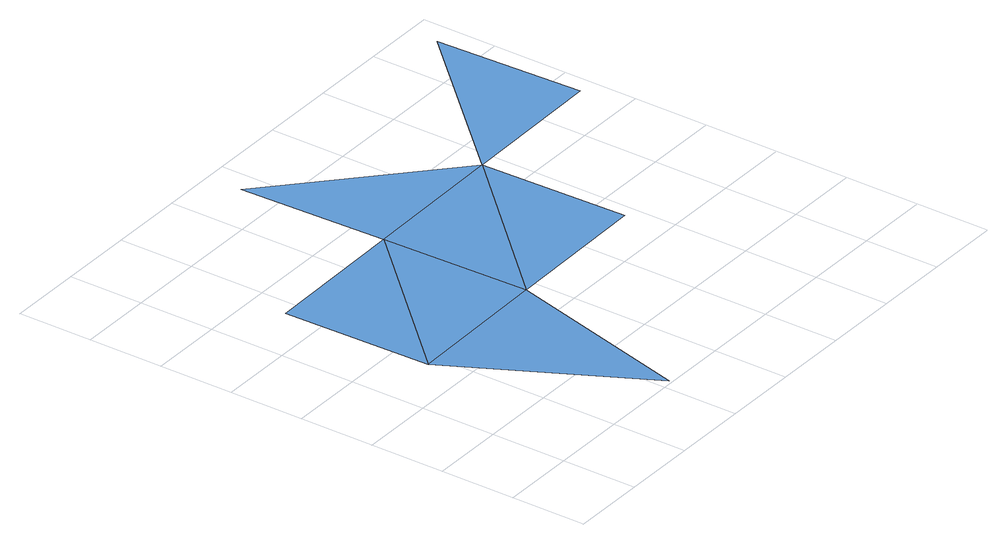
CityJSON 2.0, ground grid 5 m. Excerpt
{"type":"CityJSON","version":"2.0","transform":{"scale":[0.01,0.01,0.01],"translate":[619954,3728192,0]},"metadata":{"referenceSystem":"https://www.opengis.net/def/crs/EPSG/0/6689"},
"CityObjects":{
"waterbody1":{"type":"WaterBody","attributes":{"name":"福岡県津波浸水想定図","class":"1140","function":"2","WaterBodyTsunamiRiskAttribute.description":"1","WaterBodyTsunamiRiskAttribute.rank":"1"},"geometry":[{"type":"MultiSurface","lod":"1","boundaries":[[[0,1,2]],[[3,2,4]],[[0,2,3]]]}]},
"waterbody2":{"type":"WaterBody","attributes":{"name":"福岡県津波浸水想定図","class":"1140","function":"2","WaterBodyTsunamiRiskAttribute.description":"1","WaterBodyTsunamiRiskAttribute.rank":"4"},"geometry":[{"type":"MultiSurface","lod":"1","boundaries":[[[0,3,5]],[[5,3,6]],[[7,0,5]]]}]},
"waterbody3":{"type":"WaterBody","attributes":{"name":"福岡県津波浸水想定図","class":"1140","function":"2","WaterBodyTsunamiRiskAttribute.description":"1","WaterBodyTsunamiRiskAttribute.rank":"3"},"geometry":[{"type":"MultiSurface","lod":"1","boundaries":[[[8,9,5]]]}]}
},
"vertices":[
[1039,2019,354],[39,1999,357],[58,1001,357],[1058,1020,357],[1078,20,87],
[2038,2038,354],[2058,1039,357],[1020,3018,344],
[3038,2057,352],[3018,3057,340]
]}
